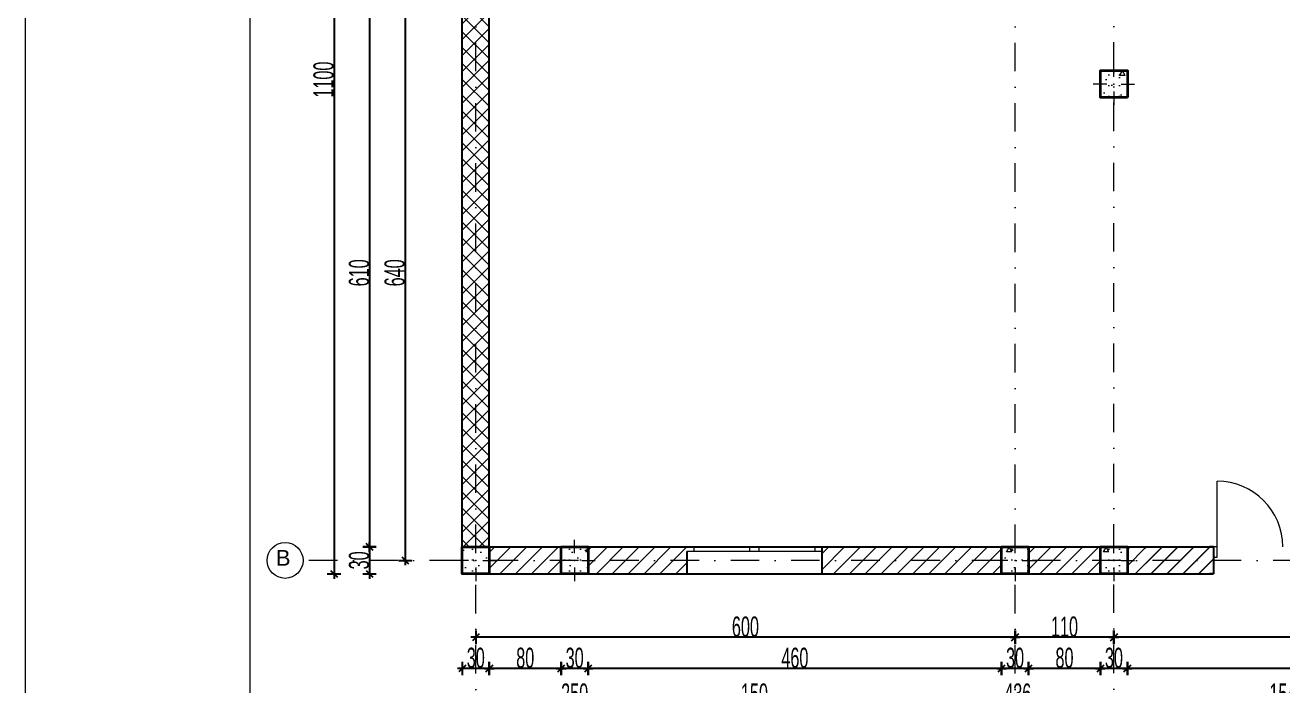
# Model space of a CAD drawing. Header units: millimetres. Extents: x -13678 to 175322, y 9978 to 39678.
# Drawn here: x -13678 to 316, y 20019 to 27372 of the extents above; entities that cross this region are included whole.
import ezdxf

# ---------------------------------------------------------------- set-up
doc = ezdxf.new("R2010")
doc.units = ezdxf.units.MM
doc.header["$MEASUREMENT"] = 0
doc.set_wipeout_variables(frame=1)
doc.linetypes.add('Dot & Dashed', pattern=[670.277762, 317.5, -176.388889, 0, -176.388874])
doc.linetypes.add('Wipeout_Contour', pattern=[1000, 0, -1000])
doc.layers.get('Defpoints').update_dxf_attribs({"lineweight": 13})
doc.layers.add('New_Structural - Bearing', color=7, linetype='Continuous')
for name, color, linetype, lineweight, true_color in [('New_Structural - Bearing_Pen_No__168', 7, 'Continuous', 13, 0xfe847a), ('New_Structural - Bearing_Pen_No__169', 7, 'Continuous', 13, 0x68b353), ('New_Structural - Bearing_Pen_No__23', 7, 'Continuous', 20, 0xff6600), ('New_Structural - Bearing_Pen_No__28', 7, 'Continuous', 35, 0xa80f02), ('New_Structural - Bearing_Pen_No__3', 7, 'Continuous', 18, 0xff6600), ('New_Structural - Bearing_Pen_No__69', 7, 'Continuous', 20, 0x71cebe), ('Structural - Bearing_Pen_No__69', 7, 'Continuous', 13, 0x71cebe)]:
    doc.layers.add(name, color=color, linetype=linetype, lineweight=lineweight, true_color=true_color)
for name, color, linetype, lineweight in [('New_Structural - Bearing_Pen_No__20', 1, 'Continuous', 0), ('New_Structural - Bearing_Pen_No__27', 7, 'Continuous', 35), ('Roofs_Pen_No__1', 7, 'Continuous', 13), ('Structural - Bearing_Pen_No__7', 7, 'Continuous', 13)]:
    doc.layers.add(name, color=color, linetype=linetype, lineweight=lineweight)
doc.styles.add('GENERATED_STYLE_1', font='arial.ttf')
doc.styles.add('PLATEIA', font='CGSAPPS.shx', dxfattribs={"width": 0.6})
doc.dimstyles.new('100v', dxfattribs={"dimtxt": 225, "dimasz": 1, "dimexe": 0.18, "dimexo": 0.0625, "dimgap": 4, "dimtad": 1, "dimdec": 0, "dimlfac": 0.1, "dimzin": 12, "dimdsep": 46, "dimtxsty": 'PLATEIA', "dimblk": 'A$C321216CB', "dimcen": 0.09, "dimse1": 1, "dimse2": 1, "dimclrd": 256, "dimclrt": 256, "dimadec": 3, "dimazin": 0, "dimtfac": 1, "dimtdec": 0, "dimtix": 1, "dimtmove": 2, "dimatfit": 3, "dimldrblk": 'A$C321216CB', "dimfxl": 1, "dimtolj": 1, "dimtzin": 0, "dimlwd": -1, "dimarcsym": 0})
pattern_1 = [(45, (-90971.63, -160126.35), (-88.38835, 88.38835), [])]

# ---------------------------------------------------------------- blocks, each defined once
blk = doc.blocks.new('A$C321216CB')
for p, q in [((-54, 0), (54, 0)), ((-38, -38), (38, 38)), ((0, -75), (0, 75))]:
    blk.add_line(p, q)
blk = doc.blocks.new('*D622')
at = {"transparency": 16777216}
blk.add_line((-9450, 27815), (-9450, 21417), dxfattribs=at)
at = {"layer": 'Defpoints', "color": 0, "transparency": 16777216}
for p in [(-9002, 27816), (-9450, 21416), (-9023, 21416)]:
    blk.add_point(p, dxfattribs=at)
at = {"transparency": 16777216}
for p, rotation in [((-9450, 27816), 90), ((-9450, 21416), 270)]:
    blk.add_blockref('A$C321216CB', p, dxfattribs=dict(at, rotation=rotation))
at = {"transparency": 16777216, "insert": (-9566, 24616), "char_height": 225, "attachment_point": 5, "rotation": 90, "style": 'PLATEIA'}
blk.add_mtext('\\A1;640', dxfattribs=at)
blk = doc.blocks.new('*D626')
at = {"transparency": 16777216}
blk.add_line((-9846, 27665), (-9846, 21567), dxfattribs=at)
at = {"layer": 'Defpoints', "color": 0, "transparency": 16777216}
for p in [(-8814, 27666), (-9846, 21566), (-8814, 21566)]:
    blk.add_point(p, dxfattribs=at)
at = {"transparency": 16777216}
for p, rotation in [((-9846, 27666), 90), ((-9846, 21566), 270)]:
    blk.add_blockref('A$C321216CB', p, dxfattribs=dict(at, rotation=rotation))
at = {"transparency": 16777216, "insert": (-9962, 24616), "char_height": 225, "attachment_point": 5, "rotation": 90, "style": 'PLATEIA'}
blk.add_mtext('\\A1;610', dxfattribs=at)
blk = doc.blocks.new('*D627')
at = {"transparency": 16777216}
blk.add_line((-9846, 21565), (-9846, 21267), dxfattribs=at)
at = {"layer": 'Defpoints', "color": 0, "transparency": 16777216}
for p in [(-8814, 21566), (-9846, 21266), (-8814, 21266)]:
    blk.add_point(p, dxfattribs=at)
at = {"transparency": 16777216}
for p, rotation in [((-9846, 21566), 90), ((-9846, 21266), 270)]:
    blk.add_blockref('A$C321216CB', p, dxfattribs=dict(at, rotation=rotation))
at = {"transparency": 16777216, "insert": (-9962, 21416), "char_height": 225, "attachment_point": 5, "rotation": 90, "style": 'PLATEIA'}
blk.add_mtext('\\A1;30', dxfattribs=at)
blk = doc.blocks.new('*D628')
at = {"transparency": 16777216}
blk.add_line((-10241, 32265), (-10241, 21267), dxfattribs=at)
at = {"layer": 'Defpoints', "color": 0, "transparency": 16777216}
for p in [(-8814, 32266), (-10241, 21266), (-8814, 21266)]:
    blk.add_point(p, dxfattribs=at)
at = {"transparency": 16777216}
for p, rotation in [((-10241, 32266), 90), ((-10241, 21266), 270)]:
    blk.add_blockref('A$C321216CB', p, dxfattribs=dict(at, rotation=rotation))
at = {"transparency": 16777216, "insert": (-10357, 26766), "char_height": 225, "attachment_point": 5, "rotation": 90, "style": 'PLATEIA'}
blk.add_mtext('\\A1;1100', dxfattribs=at)
blk = doc.blocks.new('Column_1', base_point=(2560, 13377))
at = {"color": 254, "linetype": 'Wipeout_Contour', "lineweight": 0, "ltscale": 54481.227726}
blk.add_wipeout([(2410, 13227), (2710, 13227), (2710, 13527), (2410, 13527)], dxfattribs=at).dxf.layer = 'New_Structural - Bearing'
at = {"layer": 'New_Structural - Bearing_Pen_No__169', "linetype": 'Continuous', "lineweight": 13, "true_color": 0x68b353}
h = blk.add_hatch(dxfattribs=at)
h.set_pattern_fill('STRUCTURAL_CONCRETE', color=85, style=0, pattern_type=2)
h.set_pattern_definition([(0, (0, 0), (0, 623.538), [60, -300]), (0, (180, 311.8), (0, 623.538), [60, -300]), (60, (0, 0), (-540, 311.77), [60, -300]), (60, (360, 0), (-540, 311.77), [60, -300]), (120, (60, 0), (540, 311.77), [60, -300]), (120, (420, 0), (540, 311.77), [60, -300]), (0, (0, 60), (0, 120), [0, -120, 0, -180]), (45, (60, 60), (-84.8528, 84.8528), [0, -90, 0, -150])])
h.paths.add_polyline_path([(2410, 13227), (2710, 13227), (2710, 13527), (2410, 13527)])
at = {"layer": 'New_Structural - Bearing_Pen_No__20', "color": 1, "linetype": 'Continuous', "lineweight": 0}
for p, q in [((2560, 13457), (2560, 13607)), ((2480, 13377), (2330, 13377)), ((2560, 13297), (2560, 13147)), ((2640, 13377), (2790, 13377))]:
    blk.add_line(p, q, dxfattribs=at)
blk.add_point((2560, 13377), dxfattribs=at)
at = {"layer": 'New_Structural - Bearing_Pen_No__28', "color": 14, "linetype": 'Continuous', "lineweight": 35, "true_color": 0xa80f02, "flags": 128}
blk.add_lwpolyline([(2410, 13227), (2710, 13227), (2710, 13527), (2410, 13527)], close=True, dxfattribs=at)
blk = doc.blocks.new('*D648')
at = {"transparency": 16777216}
blk.add_line((2735, 20560), (-1563, 20560), dxfattribs=at)
at = {"layer": 'Defpoints', "color": 0, "transparency": 16777216}
for p in [(-1564, 20922), (-1564, 20560), (2736, 20232)]:
    blk.add_point(p, dxfattribs=at)
at = {"transparency": 16777216, "rotation": 180}
blk.add_blockref('A$C321216CB', (-1564, 20560), dxfattribs=at)
at = {"transparency": 16777216}
blk.add_blockref('A$C321216CB', (2736, 20560), dxfattribs=at)
at = {"transparency": 16777216, "insert": (586, 20677), "char_height": 225, "attachment_point": 5, "style": 'PLATEIA'}
blk.add_mtext('\\A1;430', dxfattribs=at)
blk = doc.blocks.new('*D649')
at = {"transparency": 16777216}
blk.add_line((-2665, 20560), (-8663, 20560), dxfattribs=at)
at = {"layer": 'Defpoints', "color": 0, "transparency": 16777216}
for p in [(-2664, 20848), (-8664, 20560), (-8664, 20232)]:
    blk.add_point(p, dxfattribs=at)
at = {"transparency": 16777216, "rotation": 180}
blk.add_blockref('A$C321216CB', (-8664, 20560), dxfattribs=at)
at = {"transparency": 16777216}
blk.add_blockref('A$C321216CB', (-2664, 20560), dxfattribs=at)
at = {"transparency": 16777216, "insert": (-5664, 20677), "char_height": 225, "attachment_point": 5, "style": 'PLATEIA'}
blk.add_mtext('\\A1;600', dxfattribs=at)
blk = doc.blocks.new('*D651')
at = {"transparency": 16777216}
blk.add_line((2585, 20213), (-1413, 20213), dxfattribs=at)
at = {"layer": 'Defpoints', "color": 0, "transparency": 16777216}
for p in [(-1414, 21266), (2586, 21266), (-1414, 20213)]:
    blk.add_point(p, dxfattribs=at)
at = {"transparency": 16777216, "rotation": 180}
blk.add_blockref('A$C321216CB', (-1414, 20213), dxfattribs=at)
at = {"transparency": 16777216}
blk.add_blockref('A$C321216CB', (2586, 20213), dxfattribs=at)
at = {"transparency": 16777216, "insert": (586, 20330), "char_height": 225, "attachment_point": 5, "style": 'PLATEIA'}
blk.add_mtext('\\A1;400', dxfattribs=at)
blk = doc.blocks.new('*D652')
at = {"transparency": 16777216}
blk.add_line((-1415, 20213), (-1713, 20213), dxfattribs=at)
at = {"layer": 'Defpoints', "color": 0, "transparency": 16777216}
for p in [(-1714, 21266), (-1414, 21266), (-1714, 20213)]:
    blk.add_point(p, dxfattribs=at)
at = {"transparency": 16777216, "rotation": 180}
blk.add_blockref('A$C321216CB', (-1714, 20213), dxfattribs=at)
at = {"transparency": 16777216}
blk.add_blockref('A$C321216CB', (-1414, 20213), dxfattribs=at)
at = {"transparency": 16777216, "insert": (-1564, 20330), "char_height": 225, "attachment_point": 5, "style": 'PLATEIA'}
blk.add_mtext('\\A1;30', dxfattribs=at)
blk = doc.blocks.new('*D653')
at = {"transparency": 16777216}
blk.add_line((-2815, 20213), (-7413, 20213), dxfattribs=at)
at = {"layer": 'Defpoints', "color": 0, "transparency": 16777216}
for p in [(-7414, 21266), (-2814, 21266), (-7414, 20213)]:
    blk.add_point(p, dxfattribs=at)
at = {"transparency": 16777216, "rotation": 180}
blk.add_blockref('A$C321216CB', (-7414, 20213), dxfattribs=at)
at = {"transparency": 16777216}
blk.add_blockref('A$C321216CB', (-2814, 20213), dxfattribs=at)
at = {"transparency": 16777216, "insert": (-5114, 20330), "char_height": 225, "attachment_point": 5, "style": 'PLATEIA'}
blk.add_mtext('\\A1;460', dxfattribs=at)
blk = doc.blocks.new('*D654')
at = {"transparency": 16777216}
blk.add_line((-8515, 20213), (-8813, 20213), dxfattribs=at)
at = {"layer": 'Defpoints', "color": 0, "transparency": 16777216}
for p in [(-8814, 21266), (-8514, 21266), (-8814, 20213)]:
    blk.add_point(p, dxfattribs=at)
at = {"transparency": 16777216, "rotation": 180}
blk.add_blockref('A$C321216CB', (-8814, 20213), dxfattribs=at)
at = {"transparency": 16777216}
blk.add_blockref('A$C321216CB', (-8514, 20213), dxfattribs=at)
at = {"transparency": 16777216, "insert": (-8664, 20330), "char_height": 225, "attachment_point": 5, "style": 'PLATEIA'}
blk.add_mtext('\\A1;30', dxfattribs=at)
blk = doc.blocks.new('*D655')
at = {"transparency": 16777216}
blk.add_line((-1715, 20213), (-2513, 20213), dxfattribs=at)
at = {"layer": 'Defpoints', "color": 0, "transparency": 16777216}
for p in [(-2514, 21266), (-1714, 21266), (-2514, 20213)]:
    blk.add_point(p, dxfattribs=at)
at = {"transparency": 16777216, "rotation": 180}
blk.add_blockref('A$C321216CB', (-2514, 20213), dxfattribs=at)
at = {"transparency": 16777216}
blk.add_blockref('A$C321216CB', (-1714, 20213), dxfattribs=at)
at = {"transparency": 16777216, "insert": (-2114, 20330), "char_height": 225, "attachment_point": 5, "style": 'PLATEIA'}
blk.add_mtext('\\A1;80', dxfattribs=at)
blk = doc.blocks.new('*D656')
at = {"transparency": 16777216}
blk.add_line((-2515, 20213), (-2813, 20213), dxfattribs=at)
at = {"layer": 'Defpoints', "color": 0, "transparency": 16777216}
for p in [(-2814, 21266), (-2514, 21266), (-2814, 20213)]:
    blk.add_point(p, dxfattribs=at)
at = {"transparency": 16777216, "rotation": 180}
blk.add_blockref('A$C321216CB', (-2814, 20213), dxfattribs=at)
at = {"transparency": 16777216}
blk.add_blockref('A$C321216CB', (-2514, 20213), dxfattribs=at)
at = {"transparency": 16777216, "insert": (-2664, 20330), "char_height": 225, "attachment_point": 5, "style": 'PLATEIA'}
blk.add_mtext('\\A1;30', dxfattribs=at)
blk = doc.blocks.new('*D657')
at = {"transparency": 16777216}
blk.add_line((-1565, 20560), (-2663, 20560), dxfattribs=at)
at = {"layer": 'Defpoints', "color": 0, "transparency": 16777216}
for p in [(-1564, 20922), (-2664, 20848), (-2664, 20560)]:
    blk.add_point(p, dxfattribs=at)
at = {"transparency": 16777216, "rotation": 180}
blk.add_blockref('A$C321216CB', (-2664, 20560), dxfattribs=at)
at = {"transparency": 16777216}
blk.add_blockref('A$C321216CB', (-1564, 20560), dxfattribs=at)
at = {"transparency": 16777216, "insert": (-2114, 20677), "char_height": 225, "attachment_point": 5, "style": 'PLATEIA'}
blk.add_mtext('\\A1;110', dxfattribs=at)
blk = doc.blocks.new('*D658')
at = {"transparency": 16777216}
blk.add_line((-7415, 20213), (-7713, 20213), dxfattribs=at)
at = {"layer": 'Defpoints', "color": 0, "transparency": 16777216}
for p in [(-7714, 21266), (-7414, 21266), (-7714, 20213)]:
    blk.add_point(p, dxfattribs=at)
at = {"transparency": 16777216, "rotation": 180}
blk.add_blockref('A$C321216CB', (-7714, 20213), dxfattribs=at)
at = {"transparency": 16777216}
blk.add_blockref('A$C321216CB', (-7414, 20213), dxfattribs=at)
at = {"transparency": 16777216, "insert": (-7564, 20330), "char_height": 225, "attachment_point": 5, "style": 'PLATEIA'}
blk.add_mtext('\\A1;30', dxfattribs=at)
blk = doc.blocks.new('*D659')
at = {"transparency": 16777216}
blk.add_line((-7715, 20213), (-8513, 20213), dxfattribs=at)
at = {"layer": 'Defpoints', "color": 0, "transparency": 16777216}
for p in [(-8514, 21266), (-7714, 21266), (-8514, 20213)]:
    blk.add_point(p, dxfattribs=at)
at = {"transparency": 16777216, "rotation": 180}
blk.add_blockref('A$C321216CB', (-8514, 20213), dxfattribs=at)
at = {"transparency": 16777216}
blk.add_blockref('A$C321216CB', (-7714, 20213), dxfattribs=at)
at = {"transparency": 16777216, "insert": (-8114, 20330), "char_height": 225, "attachment_point": 5, "style": 'PLATEIA'}
blk.add_mtext('\\A1;80', dxfattribs=at)
blk = doc.blocks.new('*D712')
at = {"transparency": 16777216}
blk.add_line((1085, 19816), (-453, 19816), dxfattribs=at)
at = {"layer": 'Defpoints', "color": 0, "transparency": 16777216}
for p in [(-454, 21360), (1086, 21269), (-454, 19816)]:
    blk.add_point(p, dxfattribs=at)
at = {"transparency": 16777216, "rotation": 180}
blk.add_blockref('A$C321216CB', (-454, 19816), dxfattribs=at)
at = {"transparency": 16777216}
blk.add_blockref('A$C321216CB', (1086, 19816), dxfattribs=at)
at = {"transparency": 16777216, "insert": (316, 19932), "char_height": 225, "attachment_point": 5, "style": 'PLATEIA'}
blk.add_mtext('\\A1;154', dxfattribs=at)
blk = doc.blocks.new('*D713')
at = {"transparency": 16777216}
blk.add_line((-455, 19816), (-4813, 19816), dxfattribs=at)
at = {"layer": 'Defpoints', "color": 0, "transparency": 16777216}
for p in [(-4814, 21391), (-454, 21360), (-4814, 19816)]:
    blk.add_point(p, dxfattribs=at)
at = {"transparency": 16777216, "rotation": 180}
blk.add_blockref('A$C321216CB', (-4814, 19816), dxfattribs=at)
at = {"transparency": 16777216}
blk.add_blockref('A$C321216CB', (-454, 19816), dxfattribs=at)
at = {"transparency": 16777216, "insert": (-2634, 19932), "char_height": 225, "attachment_point": 5, "style": 'PLATEIA'}
blk.add_mtext('\\A1;436', dxfattribs=at)
blk = doc.blocks.new('*D714')
at = {"transparency": 16777216}
blk.add_line((-4815, 19816), (-6313, 19816), dxfattribs=at)
at = {"layer": 'Defpoints', "color": 0, "transparency": 16777216}
for p in [(-6314, 21351), (-4814, 21391), (-6314, 19816)]:
    blk.add_point(p, dxfattribs=at)
at = {"transparency": 16777216, "rotation": 180}
blk.add_blockref('A$C321216CB', (-6314, 19816), dxfattribs=at)
at = {"transparency": 16777216}
blk.add_blockref('A$C321216CB', (-4814, 19816), dxfattribs=at)
at = {"transparency": 16777216, "insert": (-5564, 19932), "char_height": 225, "attachment_point": 5, "style": 'PLATEIA'}
blk.add_mtext('\\A1;150', dxfattribs=at)
blk = doc.blocks.new('*D715')
at = {"transparency": 16777216}
blk.add_line((-6315, 19816), (-8813, 19816), dxfattribs=at)
at = {"layer": 'Defpoints', "color": 0, "transparency": 16777216}
for p in [(-6314, 21351), (-8814, 21266), (-8814, 19816)]:
    blk.add_point(p, dxfattribs=at)
at = {"transparency": 16777216, "rotation": 180}
blk.add_blockref('A$C321216CB', (-8814, 19816), dxfattribs=at)
at = {"transparency": 16777216}
blk.add_blockref('A$C321216CB', (-6314, 19816), dxfattribs=at)
at = {"transparency": 16777216, "insert": (-7564, 19932), "char_height": 225, "attachment_point": 5, "style": 'PLATEIA'}
blk.add_mtext('\\A1;250', dxfattribs=at)
blk = doc.blocks.new('*D675')
at = {"transparency": 16777216}
blk.add_line((2885, 19419), (-8813, 19419), dxfattribs=at)
at = {"layer": 'Defpoints', "color": 0, "transparency": 16777216}
for p in [(-8814, 21266), (2886, 21266), (-8814, 19419)]:
    blk.add_point(p, dxfattribs=at)
at = {"transparency": 16777216, "rotation": 180}
blk.add_blockref('A$C321216CB', (-8814, 19419), dxfattribs=at)
at = {"transparency": 16777216}
blk.add_blockref('A$C321216CB', (2886, 19419), dxfattribs=at)
at = {"transparency": 16777216, "insert": (-2964, 19536), "char_height": 225, "attachment_point": 5, "style": 'PLATEIA'}
blk.add_mtext('\\A1;1170', dxfattribs=at)

msp = doc.modelspace()

# ---------------------------------------------------------------- linework, layer by layer
at = {"layer": 'New_Structural - Bearing_Pen_No__20', "color": 1, "linetype": 'Continuous', "lineweight": 0}
for p, q in [((-8664.5, 21495.8), (-8664.5, 21645.8)), ((-1564.5, 21495.8), (-1564.5, 21645.8)), ((-8744.5, 21415.8), (-8894.5, 21415.8)), ((-8584.5, 21415.8), (-8434.5, 21415.8)), ((-1644.5, 21415.8), (-1794.5, 21415.8)), ((-1484.5, 21415.8), (-1334.5, 21415.8)), ((-8664.5, 21335.8), (-8664.5, 21185.8)), ((-1564.5, 21335.8), (-1564.5, 21185.8))]:
    msp.add_line(p, q, dxfattribs=at)
for p in [(-8664.5, 21415.8), (-1564.5, 21415.8)]:
    msp.add_point(p, dxfattribs=at)
at = {"layer": 'New_Structural - Bearing_Pen_No__23', "color": 30, "linetype": 'Continuous', "lineweight": 20, "true_color": 0xff6600}
for p, q in [((-6314.5, 21565.8), (-6239.5, 21565.8)), ((-6239.5, 21565.8), (-6239.5, 21515.8)), ((-5614.5, 21515.8), (-5614.5, 21565.8)), ((-5614.5, 21565.8), (-5564.5, 21565.8)), ((-5564.5, 21565.8), (-5514.5, 21565.8)), ((-5514.5, 21565.8), (-5514.5, 21515.8)), ((-4889.5, 21515.8), (-4889.5, 21565.8)), ((-4889.5, 21565.8), (-4814.5, 21565.8)), ((-414.5, 21565.8), (-454.5, 21565.8)), ((-454.5, 21565.8), (-454.5, 21450.8)), ((-454.5, 21450.8), (-454.5, 21565.8)), ((-414.5, 21450.8), (-414.5, 21565.8)), ((-6239.5, 21515.8), (-6314.5, 21515.8)), ((-5564.5, 21515.8), (-5614.5, 21515.8)), ((-5514.5, 21515.8), (-5564.5, 21515.8)), ((-4814.5, 21515.8), (-4889.5, 21515.8)), ((-454.5, 21450.8), (-414.5, 21450.8))]:
    msp.add_line(p, q, dxfattribs=at)
at = {"layer": 'New_Structural - Bearing_Pen_No__27', "color": 7, "linetype": 'Continuous', "lineweight": 25}
for p, q in [((-8814.5, 21565.8), (-8814.5, 27665.8)), ((-4814.5, 21565.8), (-4814.5, 21515.8)), ((-4814.5, 21565.8), (-4814.5, 21515.8)), ((-4814.5, 21565.8), (-4814.5, 21515.8)), ((-464.5, 21565.8), (-501.5, 21565.8)), ((-464.5, 21565.8), (-501.5, 21565.8)), ((-454.5, 21565.8), (-501.5, 21565.8)), ((-454.5, 21565.8), (-454.5, 21450.8)), ((-454.5, 21565.8), (-454.5, 21450.8)), ((-454.5, 21565.8), (-454.5, 21454.2)), ((-6314.5, 21515.8), (-6314.5, 21265.8)), ((-6314.5, 21515.8), (-6314.5, 21265.8)), ((-4814.5, 21515.8), (-4814.5, 21265.8)), ((-4814.5, 21515.8), (-4814.5, 21265.8)), ((-454.5, 21454.2), (-454.5, 21269.2)), ((-454.5, 21454.2), (-454.5, 21269.2)), ((-454.5, 21454.2), (-454.5, 21265.8)), ((-8514.5, 21265.8), (-1714.5, 21265.8)), ((-1414.5, 21265.8), (-454.5, 21265.8)), ((-464.5, 21265.8), (-501.5, 21265.8)), ((-464.5, 21265.8), (-501.5, 21265.8)), ((-454.5, 21265.8), (-501.5, 21265.8))]:
    msp.add_line(p, q, dxfattribs=at)
at = {"layer": 'New_Structural - Bearing_Pen_No__28', "color": 14, "linetype": 'Continuous', "lineweight": 35, "true_color": 0xa80f02}
for p, q in [((-1414.5, 26565.8), (-1714.5, 26565.8)), ((-8514.5, 21265.8), (-8814.5, 21265.8)), ((-7414.5, 21265.8), (-7714.5, 21265.8)), ((-2514.5, 21265.8), (-2814.5, 21265.8)), ((-1414.5, 21265.8), (-1714.5, 21265.8))]:
    msp.add_line(p, q, dxfattribs=at)
at = {"layer": 'New_Structural - Bearing_Pen_No__3', "color": 30, "linetype": 'Continuous', "lineweight": 18, "true_color": 0xff6600}
for p, q in [((-414.5, 21565.8), (-414.5, 22295.8)), ((-6314.5, 21565.8), (-4814.5, 21565.8)), ((-6239.5, 21565.8), (-5614.5, 21565.8)), ((-5514.5, 21565.8), (-4889.5, 21565.8)), ((-5614.5, 21515.8), (-6239.5, 21515.8)), ((-4889.5, 21515.8), (-5514.5, 21515.8)), ((-6314.5, 21265.8), (-4814.5, 21265.8))]:
    msp.add_line(p, q, dxfattribs=at)
msp.add_arc((-414.5, 21565.8), 730, 0, 90, dxfattribs=at)
at = {"layer": 'New_Structural - Bearing_Pen_No__69', "linetype": 'ByBlock'}
msp.add_circle((-10785.9, 21415.8), 200, dxfattribs=at)
at = {"layer": 'Roofs_Pen_No__1'}
for points in [[(-13678, 9977.8), (7322, 9977.8), (7322, 39677.8), (-13678, 39677.8)], [(-11178, 10446.8), (6822, 10446.8), (6822, 39146.8), (-11178, 39146.8)]]:
    msp.add_lwpolyline(points, close=True, dxfattribs=at)

# ---------------------------------------------------------------- texts
at = {"layer": 'Structural - Bearing_Pen_No__7', "insert": (-10888.2, 21356.6), "char_height": 175, "attachment_point": 7, "style": 'GENERATED_STYLE_1'}
msp.add_mtext('{\\fArial|b0|i0|c204|p34;В}', dxfattribs=at)

# ---------------------------------------------------------------- dimensions: what is measured, and where the dimension line sits
for base, p1, p2, angle, picture, middle in [((-10240.9, 21265.8), (-8814.5, 32265.8), (-8814.5, 21265.8), 90, '*D628', (-10357.4, 26765.8)), ((-9449.5, 21415.8), (-9001.7, 27815.8), (-9022.6, 21415.8), 90, '*D622', (-9566, 24615.8)), ((-9845.7, 21565.8), (-8814.5, 27665.8), (-8814.5, 21565.8), 90, '*D626', (-9962.2, 24615.8)), ((-9845.7, 21265.8), (-8814.5, 21565.8), (-8814.5, 21265.8), 90, '*D627', (-9962.2, 21415.8)), ((-6314.5, 19815.7), (-4814.5, 21390.8), (-6314.5, 21351), 180, '*D714', (-5564.5, 19932.2)), ((-454.5, 19815.7), (1085.5, 21269.2), (-454.5, 21360), 180, '*D712', (315.5, 19932.2)), ((-2664.5, 20560.2), (-1564.5, 20922), (-2664.5, 20847.6), 180, '*D657', (-2114.5, 20676.7)), ((-1564.5, 20560.2), (2735.5, 20232.5), (-1564.5, 20922), 180, '*D648', (585.5, 20676.7)), ((-8664.5, 20560.2), (-2664.5, 20847.6), (-8664.5, 20232.5), 180, '*D649', (-5664.5, 20676.7))]:
    dim = msp.add_linear_dim(base=base, p1=p1, p2=p2, angle=angle, dimstyle='100v')
    dim.commit()
    dim.dimension.update_dxf_attribs({"geometry": picture, "text_midpoint": middle})

# ---------------------------------------------------------------- next in the draw order: block references
at = {"layer": 'New_Structural - Bearing', "color": 14, "lineweight": 35, "true_color": 0xa80f02, "xscale": -1}
for p in [(-1564.5, 26715.8), (-8664.5, 21415.8), (-7564.5, 21415.8), (-2664.5, 21415.8), (-1564.5, 21415.8)]:
    msp.add_blockref('Column_1', p, dxfattribs=at)

# ---------------------------------------------------------------- next in the draw order: hatches: boundary and pattern name
at = {"layer": 'New_Structural - Bearing_Pen_No__168', "linetype": 'Continuous', "lineweight": 13, "true_color": 0xfe847a}
h = msp.add_hatch(dxfattribs=at)
h.set_pattern_fill('ANSI37', color=11, scale=1000, style=0)
h.set_pattern_definition([(45, (-90971.63, -189826.35), (-88.38835, 88.38835), []), (135, (-90971.63, -189826.35), (-88.38835, -88.38835), [])])
h.paths.add_polyline_path([(-8814.5, 27665.8), (-8514.5, 27665.8), (-8514.5, 21565.8), (-8814.5, 21565.8)])
h = msp.add_hatch(dxfattribs=at)
h.set_pattern_fill('ANSI31', color=11, scale=1000, style=0)
h.set_pattern_definition(pattern_1)
h.paths.add_polyline_path([(-7719.5, 21565.8), (-7719.5, 21265.8), (-8514.5, 21265.8), (-8514.5, 21565.8)])
h = msp.add_hatch(dxfattribs=at)
h.set_pattern_fill('ANSI31', color=11, scale=1000, style=0)
h.set_pattern_definition([(45, (-92371.63, -160126.35), (-88.38835, 88.38835), [])])
h.paths.add_polyline_path([(-6319.5, 21565.8), (-6319.5, 21265.8), (-7414.5, 21265.8), (-7414.5, 21565.8)])
h = msp.add_hatch(dxfattribs=at)
h.set_pattern_fill('ANSI31', color=11, scale=1000, style=0)
h.set_pattern_definition([(45, (-93271.63, -160126.35), (-88.38835, 88.38835), [])])
h.paths.add_polyline_path([(-1414.5, 21265.8), (-1414.5, 21565.8), (-454.5, 21565.8), (-454.5, 21265.8)])
h.paths.add_polyline_path([(-5419.5, 21565.8), (-5419.5, 21265.8)])
h = msp.add_hatch(dxfattribs=at)
h.set_pattern_fill('ANSI31', color=11, scale=1000, style=0)
h.set_pattern_definition([(45, (-88671.63, -160126.35), (-88.38835, 88.38835), [])])
h.paths.add_polyline_path([(-1214.5, 21265.8), (-1214.5, 21565.8), (-454.5, 21565.8), (-454.5, 21265.8)])
h.paths.add_polyline_path([(-2819.5, 21565.8), (-2819.5, 21265.8), (-4814.5, 21265.8), (-4814.5, 21565.8)])
h = msp.add_hatch(dxfattribs=at)
h.set_pattern_fill('ANSI31', color=11, scale=1000, style=0)
h.set_pattern_definition(pattern_1)
h.paths.add_polyline_path([(1085.5, 21265.8), (1085.5, 21565.8), (2585.5, 21565.8), (2585.5, 21265.8)])
h.paths.add_polyline_path([(-1719.5, 21565.8), (-1719.5, 21265.8), (-2514.5, 21265.8), (-2514.5, 21565.8)])

# ---------------------------------------------------------------- next in the draw order: linework, layer by layer
at = {"layer": 'New_Structural - Bearing_Pen_No__27', "color": 7, "linetype": 'Continuous', "lineweight": 25}
for p, q in [((-8514.5, 21565.8), (-8514.5, 27665.8)), ((-8514.5, 21565.8), (-1714.5, 21565.8)), ((-1414.5, 21565.8), (-454.5, 21565.8))]:
    msp.add_line(p, q, dxfattribs=at)
at = {"layer": 'New_Structural - Bearing_Pen_No__69', "linetype": 'Dot & Dashed'}
for p, q in [((-8664.5, 18814.3), (-8664.5, 34427.8)), ((-2664.5, 18814.3), (-2664.5, 34427.8)), ((-1564.5, 18819.3), (-1564.5, 34432.8))]:
    msp.add_line(p, q, dxfattribs=at)
at = {"layer": 'Structural - Bearing_Pen_No__69', "linetype": 'Dot & Dashed'}
msp.add_line((6557, 21415.8), (-10585.9, 21415.8), dxfattribs=at)

# ---------------------------------------------------------------- next in the draw order: dimensions: what is measured, and where the dimension line sits
for base, p1, p2, picture, middle in [((-8814.5, 19815.7), (-6314.5, 21351), (-8814.5, 21265.8), '*D715', (-7564.5, 19932.2)), ((-4814.5, 19815.7), (-454.5, 21360), (-4814.5, 21390.8), '*D713', (-2634.5, 19932.2)), ((-8814.5, 20213.1), (-8514.5, 21265.8), (-8814.5, 21265.8), '*D654', (-8664.5, 20329.6)), ((-8814.5, 19419.2), (2885.5, 21265.8), (-8814.5, 21265.8), '*D675', (-2964.5, 19535.7)), ((-8514.5, 20213.1), (-7714.5, 21265.8), (-8514.5, 21265.8), '*D659', (-8114.5, 20329.6)), ((-7714.5, 20213.1), (-7414.5, 21265.8), (-7714.5, 21265.8), '*D658', (-7564.5, 20329.6)), ((-7414.5, 20213.1), (-2814.5, 21265.8), (-7414.5, 21265.8), '*D653', (-5114.5, 20329.6)), ((-2814.5, 20213.1), (-2514.5, 21265.8), (-2814.5, 21265.8), '*D656', (-2664.5, 20329.6)), ((-2514.5, 20213.1), (-1714.5, 21265.8), (-2514.5, 21265.8), '*D655', (-2114.5, 20329.6)), ((-1714.5, 20213.1), (-1414.5, 21265.8), (-1714.5, 21265.8), '*D652', (-1564.5, 20329.6)), ((-1414.5, 20213.1), (2585.5, 21265.8), (-1414.5, 21265.8), '*D651', (585.5, 20329.6))]:
    dim = msp.add_linear_dim(base=base, p1=p1, p2=p2, angle=180, dimstyle='100v')
    dim.commit()
    dim.dimension.update_dxf_attribs({"geometry": picture, "text_midpoint": middle})

doc.saveas('drawing.dxf')
